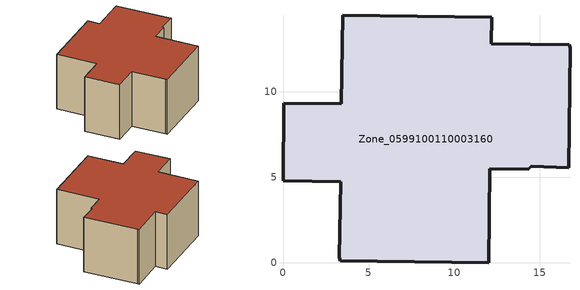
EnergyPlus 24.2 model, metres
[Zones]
Zone_0599100110003160
 floor ground (C_G): 14.35,5.47 12.09,5.5 12.02,0 3.35,0.12 3.3,0.32 3.37,4.74 0,4.78 0.04,9.31 3.41,9.28 3.48,14.46 12.2,14.35 12.18,12.79 16.74,12.75 16.78,12.56 16.71,5.54 14.5,5.65 z0
 wall outside (C_F): 12.09,5.5 14.35,5.47 14.5,5.65 16.71,5.54 16.78,12.56 16.74,12.75 12.18,12.79 12.2,14.35 3.48,14.46 3.41,9.28 0.04,9.31 0,4.78 3.37,4.74 3.3,0.32 3.35,0.12 12.02,0 12.09,5.5 z0:7.43
 roof outside (C_R): 16.78,12.56 16.74,12.75 12.18,12.79 12.2,14.35 3.48,14.46 3.41,9.28 0.04,9.31 0,4.78 3.37,4.74 3.3,0.32 3.35,0.12 12.02,0 12.09,5.5 14.35,5.47 14.5,5.65 16.71,5.54 z7.43
[BUILDING]
Pand.0599100110003160: North Axis=0; Terrain=City; Loads Convergence Tolerance Value=0.04; Temperature Convergence Tolerance Value=0.4; Solar Distribution=FullExterior; Maximum Number of Warmup Days=25; Minimum Number of Warmup Days=1
[Site:Location]
Rotterdam.The.Hague.AP_ZH_NLD Design_Conditions: Latitude=51.96; Longitude=4.45; Time Zone=1; Elevation=-4.5
[SITE:GROUNDTEMPERATURE:BUILDINGSURFACE]
18, 18, 18, 18, 18, 18, 18, 18, 18, 18, 18, 18
[MATERIAL] Thermal Absorptance=0.9; Solar Absorptance=0.7; Visible Absorptance=0.7
Name | Roughness | Thickness | Conductivity | Density | Specific Heat
G.D.2015-2018 | MediumSmooth | 0.15 | 0.0428571 | 540 | 1210
F.D.2015-2018 | Rough | 0.3 | 0.0666667 | 1920 | 840
R.D.2015-2018 | MediumRough | 0.2 | 0.0333333 | 1500 | 1000
[CONSTRUCTION]
C_G: G.D.2015-2018
C_F: F.D.2015-2018
C_R: R.D.2015-2018
[ZONE]
Zone_0599100110003160: Type=1; Multiplier=1; Ceiling Height=Autocalculate; Volume=Autocalculate; Floor Area=autocalculate; Part of Total Floor Area=Yes
[ZONEINFILTRATION:DESIGNFLOWRATE]
Infil_Zone_0599100110003160: Zone or ZoneList or Space or SpaceList=Zone_0599100110003160; Schedule=AlwaysOn; Design Flow Rate Calculation Method=Flow/Area; Flow Rate per Floor Area=0.0021; Constant Term Coefficient=1; Temperature Term Coefficient=0; Velocity Term Coefficient=0; Velocity Squared Term Coefficient=0
[HVACTEMPLATE:ZONE:IDEALLOADSAIRSYSTEM]
Zone_0599100110003160: Maximum Heating Supply Air Temperature=50; Minimum Cooling Supply Air Temperature=13; Maximum Heating Supply Air Humidity Ratio=0.0156; Minimum Cooling Supply Air Humidity Ratio=0.0077; Heating Limit=NoLimit; Cooling Limit=NoLimit; Dehumidification Control Type=ConstantSensibleHeatRatio; Cooling Sensible Heat Ratio=0.7; Dehumidification Setpoint=60; Humidification Control Type=None; Humidification Setpoint=30; Outdoor Air Method=None; Outdoor Air Flow Rate per Person=0.00944; Outdoor Air Flow Rate per Zone Floor Area=0; Outdoor Air Flow Rate per Zone=0; Demand Controlled Ventilation Type=None; Outdoor Air Economizer Type=NoEconomizer; Heat Recovery Type=None; Sensible Heat Recovery Effectiveness=0.7; Latent Heat Recovery Effectiveness=0.65
[ZONECONTROL:THERMOSTAT]
ThermostatControl_Zone_0599100110003160: Zone or ZoneList=Zone_0599100110003160; Control Type Schedule=DualSetpointControlType; Control 1=Thermostat_Zone_0599100110003160; Temperature Difference Between Cutout And Setpoint=0
[THERMOSTATSETPOINT:DUALSETPOINT]
Thermostat_Zone_0599100110003160: Heating Setpoint Temperature Schedule=HeatingSetpoint_Zone_0599100110003160; Cooling Setpoint Temperature Schedule=CoolingSetpoint_Zone_0599100110003160
[SCHEDULE:COMPACT]
HeatingSetpoint_Zone_0599100110003160: Through: 12/31, For: AllDays, Until: 24:00, 21
CoolingSetpoint_Zone_0599100110003160: Through: 12/31, For: AllDays, Until: 24:00, 24
DualSetpointControlType: Through: 12/31, For: AllDays, Until: 24:00, 4
AlwaysOn: Through: 12/31, For: AllDays, Until: 24:00, 1
